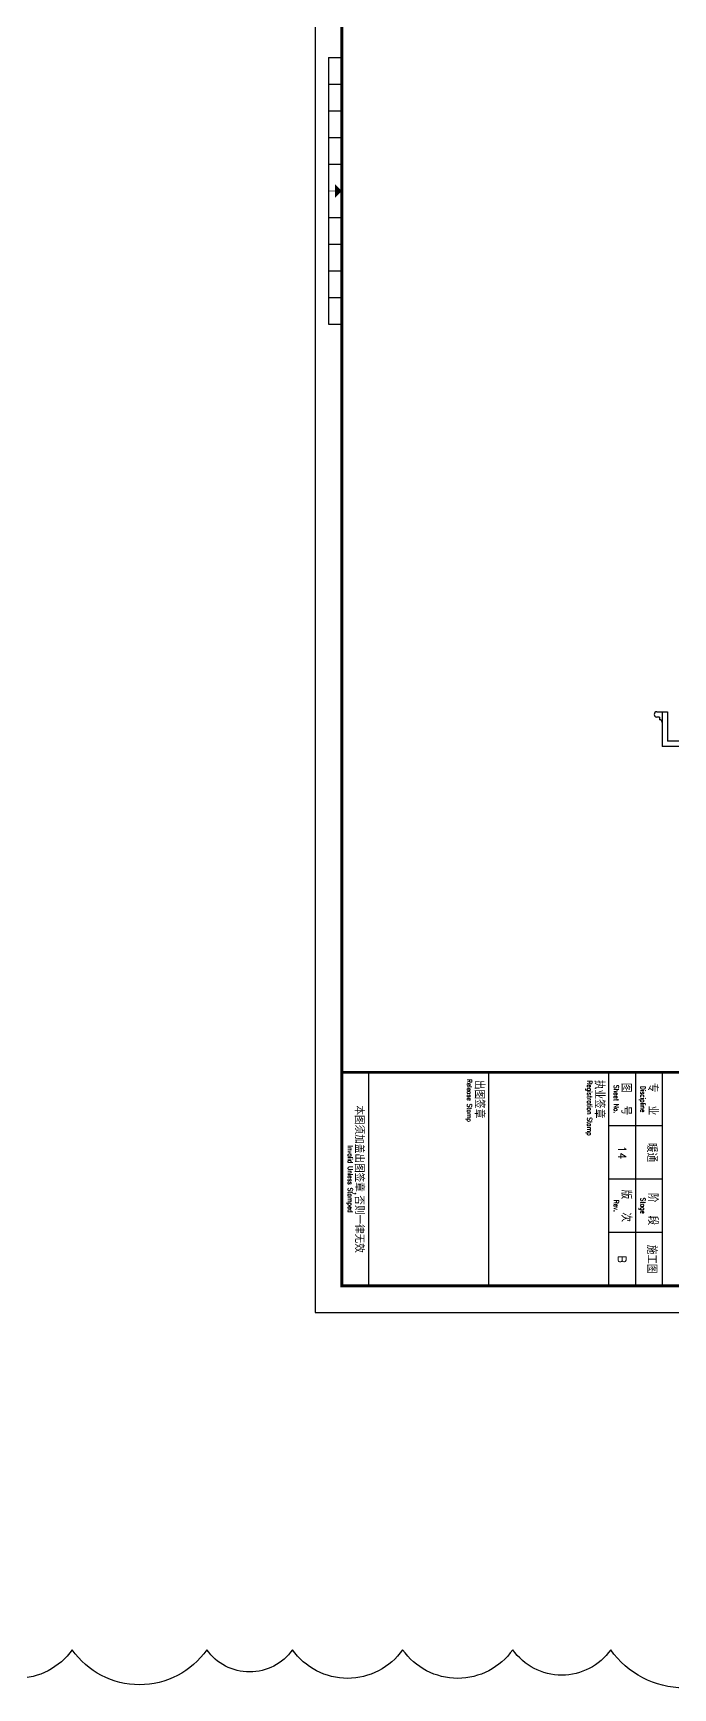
# Model space of a CAD drawing. Extents: x -345393 to -54719, y 203828 to 476815.
# Drawn here: x -139958 to -127972, y 206785 to 237806 of the extents above; entities that cross this region are included whole.
import ezdxf
from ezdxf.enums import TextEntityAlignment as Align

# ---------------------------------------------------------------- set-up
doc = ezdxf.new("R2010")
doc.units = 0
doc.header["$LTSCALE"] = 1000
doc.header["$MEASUREMENT"] = 0
doc.layers.get('0').update_dxf_attribs({"color": 252, "linetype": 'CONTINUOUS'})
for name, color, linetype in [('A-装饰构件', 252, 'CONTINUOUS'), ('WALL', 252, 'CONTINUOUS'), ('图框', 252, 'CONTINUOUS'), ('暖通-公共-修改', 1, 'CONTINUOUS')]:
    doc.layers.add(name, color=color, linetype=linetype)
doc.styles.add('TKZ1_tjhts.shx', font='tjromant.shx', dxfattribs={"bigfont": 'tjhts.shx'})
doc.styles.add('TKZ2_tjkts.shx', font='tjromant.shx', dxfattribs={"bigfont": 'tjkts.shx'})

msp = doc.modelspace()

# ---------------------------------------------------------------- linework, layer by layer
for p, q in [((-133674.73151, 218322.36281), (-133674.73151, 214322.36281)), ((-131424.73151, 218322.36281), (-131424.73151, 214322.36281)), ((-128674.73151, 218322.36281), (-128674.73151, 214322.36281)), ((-128174.73151, 218322.36281), (-128174.73151, 214322.36281)), ((-128174.73151, 217322.36281), (-129174.73151, 217322.36281)), ((-128174.73151, 216322.36281), (-129174.73151, 216322.36281)), ((-128174.73151, 215322.36281), (-129174.73151, 215322.36281))]:
    msp.add_line(p, q)
for points, const_width in [([(-105474.73162, 218322.36281), (-134174.73151, 218322.36281)], 50), ([(-129174.73151, 218322.36281), (-129174.73151, 214322.36281)], 30)]:
    msp.add_lwpolyline(points, dxfattribs=dict(const_width=const_width))
at = {"layer": 'A-装饰构件'}
for p, q in [((-128222.10497, 224984.70098), (-128272.10551, 224984.70098)), ((-128272.10497, 225084.70098), (-128172.10497, 225084.70098)), ((-128222.10497, 224984.70098), (-128222.10497, 224934.70098))]:
    msp.add_line(p, q, dxfattribs=at)
for centre, start, end in [((-128272.10497, 225034.70098), 90, 270), ((-128222.10497, 224884.70098), 0, 90.000265817)]:
    msp.add_arc(centre, 50, start, end, dxfattribs=at)
at = {"layer": 'WALL'}
for p, q in [((-128172.10497, 225084.70098), (-128172.10497, 224434.70098)), ((-128172.10497, 225084.70098), (-128072.10497, 225084.70098)), ((-128072.10497, 225084.70098), (-128072.10497, 224534.70098)), ((-126322.10334, 224434.70098), (-128172.10497, 224434.70098)), ((-127522.11144, 224534.70098), (-128072.10497, 224534.70098))]:
    msp.add_line(p, q, dxfattribs=at)
at = {"layer": '图框'}
for p, q in [((-134674.73162, 255872.36281), (-134674.73162, 213822.36281)), ((-134424.73162, 237347.36281), (-134424.73162, 232347.36281)), ((-134424.73162, 237347.36281), (-134174.73162, 237347.36281)), ((-134424.73162, 236847.36281), (-134174.73162, 236847.36281)), ((-134424.73162, 236347.36281), (-134174.73162, 236347.36281)), ((-134424.73162, 235847.36281), (-134174.73162, 235847.36281)), ((-134424.73162, 235347.36281), (-134174.73162, 235347.36281)), ((-134424.73162, 234347.36281), (-134174.73162, 234347.36281)), ((-134424.73162, 233847.36281), (-134174.73162, 233847.36281)), ((-134424.73162, 233347.36281), (-134174.73162, 233347.36281)), ((-134424.73162, 232847.36281), (-134174.73162, 232847.36281)), ((-134424.73162, 232347.36281), (-134174.73162, 232347.36281)), ((-134674.73162, 213822.36281), (-104974.73162, 213822.36281))]:
    msp.add_line(p, q, dxfattribs=at)
at = {"layer": '图框', "const_width": 60}
msp.add_lwpolyline([(-105474.73162, 214322.36281), (-105474.73162, 254622.36281), (-134174.73162, 254622.36281), (-134174.73162, 214322.36281)], close=True, dxfattribs=at)
at = {"layer": '图框', "const_width": 15}
msp.add_lwpolyline([(-134299.73162, 234847.36281), (-134424.73162, 234847.36281)], dxfattribs=at)
at = {"layer": '图框'}
msp.add_solid([(-134299.73162, 234972.36281), (-134299.73162, 234722.36281), (-134174.73162, 234847.36281)], dxfattribs=at)
at = {"layer": '暖通-公共-修改'}
msp.add_lwpolyline([(-101622.55142, 208188.64604, -0.52056705), (-105061.91527, 208188.64604, -0.52056705), (-107813.40656, 208188.64604, -0.52056705), (-111023.48054, 208188.64604, -0.52056705), (-114004.26268, 208188.64604, -0.52056705), (-117214.33666, 207959.5628, -0.52056705), (-119507.24623, 207501.39633, -0.52056705), (-122029.44665, 207501.39633, -0.52056705), (-124322.35622, 207501.39633, -0.52056705), (-126385.97493, 207501.39633, -0.52056705), (-129137.46621, 207501.39633, -0.52056705), (-130971.79406, 207501.39633, -0.52056705), (-133035.41277, 207501.39633, -0.52056705), (-135099.03147, 207501.39633, -0.52056705), (-136704.06748, 207501.39633, -0.52056705), (-139226.26791, 207501.39633, -0.52056705), (-141289.88661, 207501.39633, -0.52056705)], format="xyb", dxfattribs=at)

# ---------------------------------------------------------------- texts
at = {"style": 'TKZ2_tjkts.shx', "width": 0.8}
for s, p in [('Release Stamp', (-131782.34259, 217796.5887)), ('Registration Stamp', (-129532.34259, 217654.16372)), ('Sheet No.', (-129032.34259, 217822.36281)), ('Discipline', (-128532.34259, 217822.36281)), ('Invalid Unless Stamped', (-134016.18896, 216322.36281)), ('Rev.', (-129032.34259, 215822.36281)), ('Stage', (-128532.34259, 215822.36281))]:
    msp.add_text(s, height=90, rotation=270, dxfattribs=at).set_placement(p, align=Align.MIDDLE_CENTER)
at = {"style": 'TKZ2_tjkts.shx'}
for s, height, p in [('出图签章', 180, (-131597.3554, 217822.36281)), ('执业签章', 180, (-129347.3554, 217822.36281)), ('图  号', 180, (-128847.3554, 217822.36281)), ('专  业', 180, (-128347.3554, 217822.36281)), ('本图须加盖出图签章,否则一律无效', 150, (-133853.41419, 216322.36281)), ('版  次', 180, (-128847.3554, 215822.36281)), (' 阶  段', 180, (-128347.3554, 215822.36281))]:
    msp.add_text(s, height=height, rotation=270, dxfattribs=at).set_placement(p, align=Align.MIDDLE_CENTER)
at = {"layer": '图框', "style": 'TKZ1_tjhts.shx'}
for s, height, p in [('14', 150, (-128924.73151, 216822.36281)), ('暖通', 180, (-128366.81503, 216822.36281)), ('施工图', 180, (-128366.81503, 214822.36281)), ('B', 150, (-128924.73162, 214822.36281))]:
    msp.add_text(s, height=height, rotation=270, dxfattribs=at).set_placement(p, align=Align.MIDDLE_CENTER)

doc.saveas('drawing.dxf')
